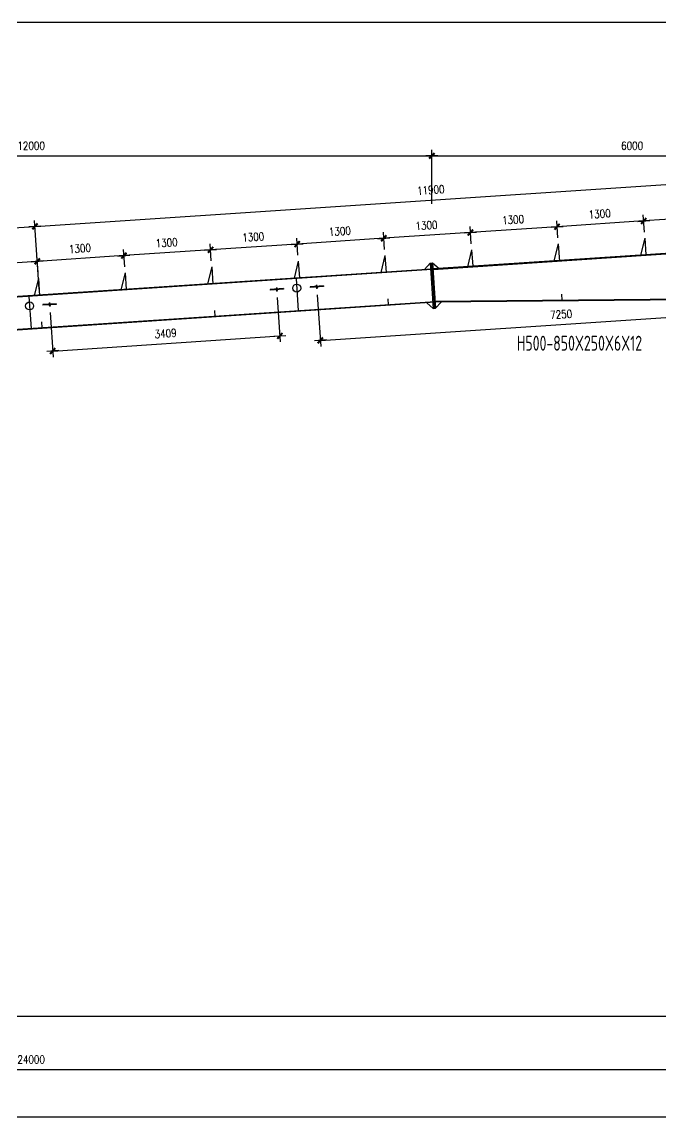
# Model space of a CAD drawing. Header units: millimetres. Extents: x 2451220 to 4527627, y -5186613 to -1639140.
# Drawn here: x 2497628 to 2507196, y -1674198 to -1657698 of the extents above; entities that cross this region are included whole.
import ezdxf

# ---------------------------------------------------------------- set-up
doc = ezdxf.new("R2010")
doc.units = ezdxf.units.MM
doc.header["$LTSCALE"] = 1000
doc.header["$PDMODE"] = 34
doc.styles.add('DIM_FONT', font='simplex.shx', dxfattribs={"width": 0.8, "bigfont": 'hztxt.shx'})
doc.styles.get("Standard").update_dxf_attribs({"font": 'txt', "bigfont": 'gbcbig.shx'})
doc.styles.add('TSSD_Label', font='Tssdeng.shx', dxfattribs={"width": 0.7, "bigfont": 'hztxt.shx'})
doc.dimstyles.get("Standard").update_dxf_attribs({"dimscale": 100, "dimtxt": 3.5, "dimasz": 1, "dimexe": 2.5, "dimexo": 3, "dimgap": 1.5, "dimtad": 1, "dimdec": 0, "dimzin": 0, "dimdsep": 46, "dimtxsty": 'Standard', "dimblk": 'ARCHTICK', "dimcen": 0.09, "dimadec": 0, "dimazin": 0, "dimtfac": 1, "dimtdec": 0, "dimtix": 1, "dimtmove": 2, "dimatfit": 3, "dimldrblk": 'ARCHTICK', "dimfxl": 1, "dimtolj": 1, "dimtzin": 0, "dimarcsym": 0})
doc.dimstyles.new('WGH(1)', dxfattribs={"dimscale": 1.2, "dimtxt": 100, "dimasz": 0.5, "dimexe": 75, "dimexo": 75, "dimgap": 75, "dimtad": 1, "dimdec": 0, "dimzin": 0, "dimdsep": 46, "dimtxsty": 'DIM_FONT', "dimblk1": '_DIMX', "dimblk2": '_DIMX', "dimsah": 1, "dimcen": 0.09, "dimclrd": 3, "dimclre": 3, "dimclrt": 7, "dimadec": 0, "dimazin": 0, "dimtfac": 1, "dimtdec": 0, "dimtix": 1, "dimtmove": 2, "dimatfit": 3, "dimldrblk": '_DIMX', "dimfxl": 1, "dimtolj": 1, "dimtzin": 0, "dimarcsym": 0})

# ---------------------------------------------------------------- blocks, each defined once
blk = doc.blocks.new('_DIMX')
blk.add_line((-150, 0), (150, 0))
at = {"const_width": 50}
blk.add_lwpolyline([(-70, -70), (70, 70)], dxfattribs=at)
blk = doc.blocks.new('*D274')
at = {"color": 3, "lineweight": -2}
for p, q in [((2491764, -1661410), (2491764, -1659613)), ((2503764, -1660422), (2503764, -1659613)), ((2491765, -1659703), (2503764, -1659703))]:
    blk.add_line(p, q, dxfattribs=at)
at = {"layer": 'Defpoints', "color": 0}
for p in [(2503764, -1659703), (2503764, -1660512), (2491764, -1661500)]:
    blk.add_point(p, dxfattribs=at)
at = {"color": 3, "lineweight": -2, "xscale": 0.6, "yscale": 0.6, "zscale": 0.6, "rotation": 180}
blk.add_blockref('_DIMX', (2491764, -1659703), dxfattribs=at)
at = {"color": 3, "lineweight": -2, "xscale": 0.6, "yscale": 0.6, "zscale": 0.6}
blk.add_blockref('_DIMX', (2503764, -1659703), dxfattribs=at)
at = {"color": 7, "insert": (2497764, -1659553), "char_height": 120, "attachment_point": 5, "style": 'DIM_FONT'}
blk.add_mtext('\\A1;12000', dxfattribs=at)
blk = doc.blocks.new('*D1507')
at = {"color": 3, "lineweight": -2}
for p, q in [((2503764, -1660332), (2503764, -1659613)), ((2509764, -1660910), (2509764, -1659613)), ((2503765, -1659703), (2509764, -1659703))]:
    blk.add_line(p, q, dxfattribs=at)
at = {"layer": 'Defpoints', "color": 0}
for p in [(2509764, -1659703), (2503764, -1660422), (2509764, -1661000)]:
    blk.add_point(p, dxfattribs=at)
at = {"color": 3, "lineweight": -2, "xscale": 0.6, "yscale": 0.6, "zscale": 0.6, "rotation": 180}
blk.add_blockref('_DIMX', (2503764, -1659703), dxfattribs=at)
at = {"color": 3, "lineweight": -2, "xscale": 0.6, "yscale": 0.6, "zscale": 0.6}
blk.add_blockref('_DIMX', (2509764, -1659703), dxfattribs=at)
at = {"color": 7, "insert": (2506764, -1659553), "char_height": 120, "attachment_point": 5, "style": 'DIM_FONT'}
blk.add_mtext('\\A1;6000', dxfattribs=at)
blk = doc.blocks.new('*D278')
at = {"color": 3, "lineweight": -2}
for p, q in [((2485764, -1672690), (2485764, -1673487)), ((2509764, -1672690), (2509764, -1673487)), ((2485765, -1673397), (2509764, -1673397))]:
    blk.add_line(p, q, dxfattribs=at)
at = {"layer": 'Defpoints', "color": 0}
for p in [(2485764, -1672600), (2509764, -1672600), (2509764, -1673397)]:
    blk.add_point(p, dxfattribs=at)
at = {"color": 3, "lineweight": -2, "xscale": 0.6, "yscale": 0.6, "zscale": 0.6, "rotation": 180}
blk.add_blockref('_DIMX', (2485764, -1673397), dxfattribs=at)
at = {"color": 3, "lineweight": -2, "xscale": 0.6, "yscale": 0.6, "zscale": 0.6}
blk.add_blockref('_DIMX', (2509764, -1673397), dxfattribs=at)
at = {"color": 7, "insert": (2497764, -1673247), "char_height": 120, "attachment_point": 5, "style": 'DIM_FONT'}
blk.add_mtext('\\A1;24000', dxfattribs=at)
blk = doc.blocks.new('*D1555')
at = {"color": 3, "lineweight": -2}
for p, q in [((2506948, -1660847), (2506931, -1660590)), ((2508233, -1660593), (2506937, -1660680)), ((2508245, -1660760), (2508228, -1660504))]:
    blk.add_line(p, q, dxfattribs=at)
at = {"layer": 'Defpoints', "color": 0}
for p in [(2506937, -1660680), (2506954, -1660937), (2508251, -1660850)]:
    blk.add_point(p, dxfattribs=at)
at = {"color": 3, "lineweight": -2, "xscale": 0.6, "yscale": 0.6, "zscale": 0.6}
for p, rotation in [((2508234, -1660593), 3.814074823641809), ((2506937, -1660680), 183.8140748236418)]:
    blk.add_blockref('_DIMX', p, dxfattribs=dict(at, rotation=rotation))
at = {"color": 7, "insert": (2507575, -1660487), "char_height": 120, "attachment_point": 5, "rotation": 3.8141, "style": 'DIM_FONT'}
blk.add_mtext('\\A1;1300', dxfattribs=at)
blk = doc.blocks.new('*D1556')
at = {"color": 3, "lineweight": -2}
for p, q in [((2506948, -1660847), (2506931, -1660590)), ((2505651, -1660933), (2505634, -1660676)), ((2506936, -1660680), (2505640, -1660766))]:
    blk.add_line(p, q, dxfattribs=at)
at = {"layer": 'Defpoints', "color": 0}
for p in [(2505640, -1660766), (2506954, -1660937), (2505657, -1661023)]:
    blk.add_point(p, dxfattribs=at)
at = {"color": 3, "lineweight": -2, "xscale": 0.6, "yscale": 0.6, "zscale": 0.6}
for p, rotation in [((2505640, -1660766), 183.8140748236418), ((2506937, -1660680), 3.814074823641809)]:
    blk.add_blockref('_DIMX', p, dxfattribs=dict(at, rotation=rotation))
at = {"color": 7, "insert": (2506278, -1660573), "char_height": 120, "attachment_point": 5, "rotation": 3.8141, "style": 'DIM_FONT'}
blk.add_mtext('\\A1;1300', dxfattribs=at)
blk = doc.blocks.new('*D1557')
at = {"color": 3, "lineweight": -2}
for p, q in [((2504354, -1661020), (2504337, -1660763)), ((2505639, -1660766), (2504343, -1660853)), ((2505651, -1660933), (2505634, -1660676))]:
    blk.add_line(p, q, dxfattribs=at)
at = {"layer": 'Defpoints', "color": 0}
for p in [(2504343, -1660853), (2505657, -1661023), (2504360, -1661110)]:
    blk.add_point(p, dxfattribs=at)
at = {"color": 3, "lineweight": -2, "xscale": 0.6, "yscale": 0.6, "zscale": 0.6}
for p, rotation in [((2505640, -1660766), 3.814074823641809), ((2504343, -1660853), 183.8140748236418)]:
    blk.add_blockref('_DIMX', p, dxfattribs=dict(at, rotation=rotation))
at = {"color": 7, "insert": (2504981, -1660660), "char_height": 120, "attachment_point": 5, "rotation": 3.8141, "style": 'DIM_FONT'}
blk.add_mtext('\\A1;1300', dxfattribs=at)
blk = doc.blocks.new('*D1558')
at = {"color": 3, "lineweight": -2}
for p, q in [((2504354, -1661020), (2504337, -1660763)), ((2503057, -1661106), (2503039, -1660849)), ((2504342, -1660853), (2503046, -1660939))]:
    blk.add_line(p, q, dxfattribs=at)
at = {"layer": 'Defpoints', "color": 0}
for p in [(2503045, -1660939), (2503063, -1661196), (2504360, -1661110)]:
    blk.add_point(p, dxfattribs=at)
at = {"color": 3, "lineweight": -2, "xscale": 0.6, "yscale": 0.6, "zscale": 0.6}
for p, rotation in [((2503045, -1660939), 183.8140748236418), ((2504343, -1660853), 3.814074823641809)]:
    blk.add_blockref('_DIMX', p, dxfattribs=dict(at, rotation=rotation))
at = {"color": 7, "insert": (2503684, -1660746), "char_height": 120, "attachment_point": 5, "rotation": 3.8141, "style": 'DIM_FONT'}
blk.add_mtext('\\A1;1300', dxfattribs=at)
blk = doc.blocks.new('*D1559')
at = {"color": 3, "lineweight": -2}
for p, q in [((2501759, -1661193), (2501742, -1660936)), ((2503045, -1660939), (2501749, -1661026)), ((2503057, -1661106), (2503039, -1660849))]:
    blk.add_line(p, q, dxfattribs=at)
at = {"layer": 'Defpoints', "color": 0}
for p in [(2501748, -1661026), (2503063, -1661196), (2501765, -1661283)]:
    blk.add_point(p, dxfattribs=at)
at = {"color": 3, "lineweight": -2, "xscale": 0.6, "yscale": 0.6, "zscale": 0.6}
for p, rotation in [((2503045, -1660939), 3.814074823641809), ((2501748, -1661026), 183.8140748236418)]:
    blk.add_blockref('_DIMX', p, dxfattribs=dict(at, rotation=rotation))
at = {"color": 7, "insert": (2502387, -1660833), "char_height": 120, "attachment_point": 5, "rotation": 3.8141, "style": 'DIM_FONT'}
blk.add_mtext('\\A1;1300', dxfattribs=at)
blk = doc.blocks.new('*D1560')
at = {"color": 3, "lineweight": -2}
for p, q in [((2501759, -1661193), (2501742, -1660936)), ((2500462, -1661279), (2500445, -1661022)), ((2501748, -1661026), (2500452, -1661112))]:
    blk.add_line(p, q, dxfattribs=at)
at = {"layer": 'Defpoints', "color": 0}
for p in [(2500451, -1661112), (2500468, -1661369), (2501765, -1661283)]:
    blk.add_point(p, dxfattribs=at)
at = {"color": 3, "lineweight": -2, "xscale": 0.6, "yscale": 0.6, "zscale": 0.6}
for p, rotation in [((2500451, -1661112), 183.8140748236418), ((2501748, -1661026), 3.814074823641809)]:
    blk.add_blockref('_DIMX', p, dxfattribs=dict(at, rotation=rotation))
at = {"color": 7, "insert": (2501090, -1660919), "char_height": 120, "attachment_point": 5, "rotation": 3.8141, "style": 'DIM_FONT'}
blk.add_mtext('\\A1;1300', dxfattribs=at)
blk = doc.blocks.new('*D1561')
at = {"color": 3, "lineweight": -2}
for p, q in [((2500462, -1661279), (2500445, -1661022)), ((2499165, -1661366), (2499148, -1661109)), ((2500451, -1661112), (2499155, -1661199))]:
    blk.add_line(p, q, dxfattribs=at)
at = {"layer": 'Defpoints', "color": 0}
for p in [(2499154, -1661199), (2500468, -1661369), (2499171, -1661456)]:
    blk.add_point(p, dxfattribs=at)
at = {"color": 3, "lineweight": -2, "xscale": 0.6, "yscale": 0.6, "zscale": 0.6}
for p, rotation in [((2500451, -1661112), 3.814074823641809), ((2499154, -1661199), 183.8140748236418)]:
    blk.add_blockref('_DIMX', p, dxfattribs=dict(at, rotation=rotation))
at = {"color": 7, "insert": (2499793, -1661006), "char_height": 120, "attachment_point": 5, "rotation": 3.8141, "style": 'DIM_FONT'}
blk.add_mtext('\\A1;1300', dxfattribs=at)
blk = doc.blocks.new('*D1562')
at = {"color": 3, "lineweight": -2}
for p, q in [((2497868, -1661452), (2497851, -1661195)), ((2499153, -1661199), (2497858, -1661285)), ((2499165, -1661366), (2499148, -1661109))]:
    blk.add_line(p, q, dxfattribs=at)
at = {"layer": 'Defpoints', "color": 0}
for p in [(2497857, -1661285), (2497874, -1661542), (2499171, -1661456)]:
    blk.add_point(p, dxfattribs=at)
at = {"color": 3, "lineweight": -2, "xscale": 0.6, "yscale": 0.6, "zscale": 0.6}
for p, rotation in [((2497857, -1661285), 183.8140748236418), ((2499154, -1661199), 3.814074823641809)]:
    blk.add_blockref('_DIMX', p, dxfattribs=dict(at, rotation=rotation))
at = {"color": 7, "insert": (2498495, -1661092), "char_height": 120, "attachment_point": 5, "rotation": 3.8141, "style": 'DIM_FONT'}
blk.add_mtext('\\A1;1300', dxfattribs=at)
blk = doc.blocks.new('*D1563')
at = {"color": 3, "lineweight": -2}
for p, q in [((2497868, -1661452), (2497851, -1661195)), ((2496571, -1661539), (2496554, -1661282)), ((2497856, -1661285), (2496560, -1661372))]:
    blk.add_line(p, q, dxfattribs=at)
at = {"layer": 'Defpoints', "color": 0}
for p in [(2496560, -1661372), (2497874, -1661542), (2496577, -1661629)]:
    blk.add_point(p, dxfattribs=at)
at = {"color": 3, "lineweight": -2, "xscale": 0.6, "yscale": 0.6, "zscale": 0.6}
for p, rotation in [((2497857, -1661285), 3.814074823641809), ((2496560, -1661372), 183.8140748236418)]:
    blk.add_blockref('_DIMX', p, dxfattribs=dict(at, rotation=rotation))
at = {"color": 7, "insert": (2497198, -1661179), "char_height": 120, "attachment_point": 5, "rotation": 3.8141, "style": 'DIM_FONT'}
blk.add_mtext('\\A1;1300', dxfattribs=at)
blk = doc.blocks.new('*D1619')
at = {"color": 3, "lineweight": -2}
for p, q in [((2501450, -1661825), (2501495, -1662492)), ((2498049, -1662052), (2498093, -1662719)), ((2498088, -1662629), (2501488, -1662402))]:
    blk.add_line(p, q, dxfattribs=at)
at = {"layer": 'Defpoints', "color": 0}
for p in [(2501444, -1661735), (2498043, -1661962), (2501489, -1662402)]:
    blk.add_point(p, dxfattribs=at)
at = {"color": 3, "lineweight": -2, "xscale": 0.6, "yscale": 0.6, "zscale": 0.6}
for p, rotation in [((2501489, -1662402), 3.814074834283061), ((2498087, -1662629), 183.814074834283)]:
    blk.add_blockref('_DIMX', p, dxfattribs=dict(at, rotation=rotation))
at = {"color": 7, "insert": (2499778, -1662366), "char_height": 120, "attachment_point": 5, "rotation": 3.8141, "style": 'DIM_FONT'}
blk.add_mtext('\\A1;3409', dxfattribs=at)
blk = doc.blocks.new('*D1620')
at = {"color": 3, "lineweight": -2}
for p, q in [((2509283, -1661303), (2509334, -1662077)), ((2502049, -1661785), (2502100, -1662559)), ((2502095, -1662469), (2509328, -1661987))]:
    blk.add_line(p, q, dxfattribs=at)
at = {"layer": 'Defpoints', "color": 0}
for p in [(2509277, -1661213), (2502043, -1661695), (2509328, -1661987)]:
    blk.add_point(p, dxfattribs=at)
at = {"color": 3, "lineweight": -2, "xscale": 0.6, "yscale": 0.6, "zscale": 0.6}
for p, rotation in [((2509328, -1661987), 3.814074834316788), ((2502095, -1662469), 183.8140748343168)]:
    blk.add_blockref('_DIMX', p, dxfattribs=dict(at, rotation=rotation))
at = {"color": 7, "insert": (2505702, -1662079), "char_height": 120, "attachment_point": 5, "rotation": 3.8141, "style": 'DIM_FONT'}
blk.add_mtext('\\A1;7250', dxfattribs=at)
blk = doc.blocks.new('*D86')
at = {"color": 3, "lineweight": -2}
for p, q in [((2485764, -1673179), (2485764, -1674197)), ((2533764, -1673179), (2533764, -1674197)), ((2485765, -1674107), (2533764, -1674107))]:
    blk.add_line(p, q, dxfattribs=at)
at = {"layer": 'Defpoints', "color": 0}
for p in [(2485764, -1673089), (2533764, -1673089), (2533764, -1674107)]:
    blk.add_point(p, dxfattribs=at)
at = {"color": 3, "lineweight": -2, "xscale": 0.6, "yscale": 0.6, "zscale": 0.6, "rotation": 180}
blk.add_blockref('_DIMX', (2485764, -1674107), dxfattribs=at)
at = {"color": 3, "lineweight": -2, "xscale": 0.6, "yscale": 0.6, "zscale": 0.6}
blk.add_blockref('_DIMX', (2533764, -1674107), dxfattribs=at)
at = {"color": 7, "insert": (2509764, -1673957), "char_height": 120, "attachment_point": 5, "style": 'DIM_FONT'}
blk.add_mtext('\\A1;48000', dxfattribs=at)
blk = doc.blocks.new('*D1503')
at = {"color": 3, "lineweight": -2}
for p, q in [((2486248, -1661532), (2497821, -1660761)), ((2497885, -1661702), (2497816, -1660671)), ((2486310, -1662473), (2486242, -1661443))]:
    blk.add_line(p, q, dxfattribs=at)
at = {"layer": 'Defpoints', "color": 0}
for p in [(2497822, -1660761), (2497891, -1661792), (2486316, -1662563)]:
    blk.add_point(p, dxfattribs=at)
at = {"color": 3, "lineweight": -2, "xscale": 0.6, "yscale": 0.6, "zscale": 0.6}
for p, rotation in [((2497822, -1660761), 3.814074834290657), ((2486248, -1661532), 183.8140748342906)]:
    blk.add_blockref('_DIMX', p, dxfattribs=dict(at, rotation=rotation))
at = {"color": 7, "insert": (2492025, -1660997), "char_height": 120, "attachment_point": 5, "rotation": 3.8141, "style": 'DIM_FONT'}
blk.add_mtext('\\A1;11600', dxfattribs=at)
blk = doc.blocks.new('*D1504')
at = {"color": 3, "lineweight": -2}
for p, q in [((2509758, -1660910), (2509690, -1659879)), ((2497823, -1660761), (2509695, -1659969)), ((2497885, -1661702), (2497816, -1660671))]:
    blk.add_line(p, q, dxfattribs=at)
at = {"layer": 'Defpoints', "color": 0}
for p in [(2509696, -1659969), (2509764, -1661000), (2497891, -1661792)]:
    blk.add_point(p, dxfattribs=at)
at = {"color": 3, "lineweight": -2, "xscale": 0.6, "yscale": 0.6, "zscale": 0.6}
for p, rotation in [((2509696, -1659969), 3.814074823641829), ((2497822, -1660761), 183.8140748236418)]:
    blk.add_blockref('_DIMX', p, dxfattribs=dict(at, rotation=rotation))
at = {"color": 7, "insert": (2503749, -1660215), "char_height": 120, "attachment_point": 5, "rotation": 3.8141, "style": 'DIM_FONT'}
blk.add_mtext('\\A1;11900', dxfattribs=at)

msp = doc.modelspace()

# ---------------------------------------------------------------- linework, layer by layer
for p, q in [((2506953.9, -1660936.8), (2506890.7, -1661191.5)), ((2506953.9, -1660936.8), (2506970.5, -1661186.2)), ((2509764.3, -1660999.9), (2503782.3, -1661398.7)), ((2509765.1, -1661011.9), (2503783.1, -1661410.7)), ((2505656.8, -1661023.2), (2505593.6, -1661278)), ((2505656.8, -1661023.2), (2505674.2, -1661284.6)), ((2503062.5, -1661196.2), (2502999.3, -1661450.9)), ((2503062.5, -1661196.2), (2503079.7, -1661453.6)), ((2504359.6, -1661109.7), (2504296.4, -1661364.5)), ((2504359.6, -1661109.7), (2504376.3, -1661359.1)), ((2503764.3, -1661399.9), (2491764.3, -1662199.9)), ((2503764.8, -1661407.9), (2491764.8, -1662207.9)), ((2500468.3, -1661369.1), (2500405.1, -1661623.9)), ((2500468.3, -1661369.1), (2500485.4, -1661626.6)), ((2501765.4, -1661282.6), (2501702.2, -1661537.4)), ((2501765.4, -1661282.6), (2501782, -1661532.1)), ((2503740.4, -1661311.3), (2503656.6, -1661407.1)), ((2503740.4, -1661311.3), (2503776.3, -1661308.9)), ((2503740.4, -1661311.3), (2503785.6, -1661989.8)), ((2503746.4, -1661401.1), (2503764.3, -1661399.9)), ((2503758.3, -1661310.1), (2503803.6, -1661988.6)), ((2503776.3, -1661308.9), (2503821.5, -1661987.4)), ((2503776.3, -1661308.9), (2503872.1, -1661392.8)), ((2497874, -1661542.1), (2497810.8, -1661796.8)), ((2497874, -1661542.1), (2497891.2, -1661799.5)), ((2499171.2, -1661455.6), (2499108, -1661710.4)), ((2499171.2, -1661455.6), (2499187.8, -1661705)), ((2501732.1, -1661543.4), (2501764.3, -1662026.4)), ((2501342.1, -1661706.7), (2501342.8, -1661716.7)), ((2501440.2, -1661675.1), (2501444.2, -1661735)), ((2501940.8, -1661666.8), (2501941.5, -1661676.8)), ((2502038.9, -1661635.2), (2502042.9, -1661695.1)), ((2503815, -1661889.7), (2491779.1, -1662692.1)), ((2503815.5, -1661897.6), (2491779.6, -1662700)), ((2497732.1, -1661810.1), (2497764.3, -1662293)), ((2498038.9, -1661901.9), (2498042.9, -1661961.8)), ((2503105.9, -1661846.7), (2503111.9, -1661936.5)), ((2503785.6, -1661989.8), (2503689.8, -1661906)), ((2509424.2, -1661831.9), (2503814.7, -1661885.6)), ((2509424.3, -1661843.9), (2503815.5, -1661897.6)), ((2503821.5, -1661987.4), (2503905.7, -1661896.8)), ((2505707, -1661777.5), (2505713, -1661867.5)), ((2497940.8, -1661933.5), (2497941.5, -1661943.5)), ((2497950.2, -1661932.9), (2497950.9, -1661942.9)), ((2500511.6, -1662019.7), (2500517.6, -1662109.5)), ((2503785.6, -1661989.8), (2503821.5, -1661987.4)), ((2497917.4, -1662192.6), (2497923.4, -1662282.4)), ((2485764.3, -1672599.9), (2509764.3, -1672599.9))]:
    msp.add_line(p, q)
at = {"color": 2}
for p, q in [((2501541.7, -1661693.4), (2501342.1, -1661706.7)), ((2501542, -1661698.4), (2501342.4, -1661711.7)), ((2501542.3, -1661703.4), (2501342.8, -1661716.7)), ((2501541.7, -1661693.4), (2501542.3, -1661703.4)), ((2502140.3, -1661653.5), (2501940.8, -1661666.8)), ((2502140.7, -1661658.5), (2501941.1, -1661671.8)), ((2502141, -1661663.5), (2501941.5, -1661676.8)), ((2502140.3, -1661653.5), (2502141, -1661663.5)), ((2498140.3, -1661920.2), (2497940.8, -1661933.5)), ((2498140.7, -1661925.2), (2497941.1, -1661938.5)), ((2498140.3, -1661920.2), (2498141, -1661930.2)), ((2498141, -1661930.2), (2497941.5, -1661943.5))]:
    msp.add_line(p, q, dxfattribs=at)
msp.add_lwpolyline([(2482202.1, -1657697.8), (2537948.3, -1657697.8), (2537948.3, -1675441.9), (2482202.1, -1675441.9)], close=True)
for points in [[(2501431.3, -1661690.8), (2501433.2, -1661720.7), (2501453.2, -1661719.4), (2501451.2, -1661689.5), (2501431.3, -1661690.8)], [(2502029.9, -1661650.9), (2502031.9, -1661680.8), (2502051.9, -1661679.5), (2502049.9, -1661649.5), (2502029.9, -1661650.9)], [(2498029.9, -1661917.5), (2498031.9, -1661947.5), (2498051.9, -1661946.1), (2498049.9, -1661916.2), (2498029.9, -1661917.5)]]:
    msp.add_lwpolyline(points, dxfattribs=at)
for centre in [(2501741.4, -1661686.1), (2497741.4, -1661952.8)]:
    msp.add_circle(centre, 60)

# ---------------------------------------------------------------- texts
at = {"color": 0, "style": 'TSSD_Label', "width": 0.7}
msp.add_text('H500-850X250X6X12', height=224.347, dxfattribs=at).set_placement((2505036.5, -1662623.7))

# ---------------------------------------------------------------- dimensions: what is measured, and where the dimension line sits
for base, p1, p2, picture, middle in [((2503764.3, -1659703.3), (2491764.3, -1661500), (2503764.3, -1660512), '*D274', (2497764.3, -1659553.3)), ((2509764.3, -1659703.3), (2503764.3, -1660422), (2509764.3, -1660999.9), '*D1507', (2506764.3, -1659553.3)), ((2533764.3, -1674106.6), (2485764.3, -1673088.7), (2533764.3, -1673088.7), '*D86', (2509764.3, -1673956.6))]:
    dim = msp.add_linear_dim(base=base, p1=p1, p2=p2, dimstyle='WGH(1)')
    dim.commit()
    dim.dimension.update_dxf_attribs({"geometry": picture, "text_midpoint": middle})
dim = msp.add_linear_dim(base=(2509695.6, -1659969.3), p1=(2497890.7, -1661791.5), p2=(2509764.3, -1660999.9), angle=183.81407, dimstyle='WGH(1)')
dim.commit()
dim.dimension.update_dxf_attribs({"geometry": '*D1504', "text_midpoint": (2503748.8, -1660215.4)})
for base, p1, p2, picture, middle in [((2506936.8, -1660679.8), (2508251, -1660850.3), (2506953.9, -1660936.8), '*D1555', (2507575.3, -1660486.9)), ((2504342.5, -1660852.7), (2505656.8, -1661023.2), (2504359.6, -1661109.7), '*D1557', (2504981.1, -1660659.8)), ((2505639.6, -1660766.3), (2506953.9, -1660936.8), (2505656.8, -1661023.2), '*D1556', (2506278.2, -1660573.4)), ((2501748.3, -1661025.7), (2503062.5, -1661196.2), (2501765.4, -1661282.6), '*D1559', (2502386.9, -1660832.8)), ((2503045.4, -1660939.2), (2504359.6, -1661109.7), (2503062.5, -1661196.2), '*D1558', (2503684, -1660746.3)), ((2499154, -1661198.6), (2500468.3, -1661369.1), (2499171.2, -1661455.6), '*D1561', (2499792.6, -1661005.7)), ((2500451.1, -1661112.2), (2501765.4, -1661282.6), (2500468.3, -1661369.1), '*D1560', (2501089.7, -1660919.3)), ((2496559.8, -1661371.6), (2497874, -1661542.1), (2496576.9, -1661628.5), '*D1563', (2497198.4, -1661178.7)), ((2497856.9, -1661285.1), (2499171.2, -1661455.6), (2497874, -1661542.1), '*D1562', (2498495.5, -1661092.2))]:
    dim = msp.add_linear_dim(base=base, p1=p1, p2=p2, angle=3.81407, dimstyle='Standard', override={"dimscale": 1.2, "dimtxt": 100, "dimasz": 0.5, "dimexe": 75, "dimexo": 75, "dimgap": 75, "dimtxsty": 'DIM_FONT', "dimblk1": '_DIMX', "dimblk2": '_DIMX', "dimsah": 1, "dimclrd": 3, "dimclre": 3, "dimclrt": 7, "dimldrblk": '_DIMX'})
    dim.commit()
    dim.dimension.update_dxf_attribs({"geometry": picture, "text_midpoint": middle})
dim = msp.add_aligned_dim(p1=(2486316.4, -1662563.1), p2=(2497890.7, -1661791.5), distance=1032.9, dimstyle='WGH(1)')
dim.commit()
dim.dimension.update_dxf_attribs({"geometry": '*D1503', "text_midpoint": (2492024.8, -1660997)})
for p1, p2, distance, picture, middle in [((2502042.9, -1661695.1), (2509276.8, -1661212.8), -776, '*D1620', (2505701.5, -1662078.6)), ((2498042.9, -1661961.8), (2501444.2, -1661735), -668.7, '*D1619', (2499778.1, -1662366))]:
    dim = msp.add_aligned_dim(p1=p1, p2=p2, distance=distance, dimstyle='Standard', override={"dimscale": 1.2, "dimtxt": 100, "dimasz": 0.5, "dimexe": 75, "dimexo": 75, "dimgap": 75, "dimtxsty": 'DIM_FONT', "dimblk1": '_DIMX', "dimblk2": '_DIMX', "dimsah": 1, "dimclrd": 3, "dimclre": 3, "dimclrt": 7, "dimldrblk": '_DIMX'})
    dim.commit()
    dim.dimension.update_dxf_attribs({"geometry": picture, "text_midpoint": middle})
dim = msp.add_linear_dim(base=(2509764.3, -1673397.4), p1=(2485764.3, -1672599.9), p2=(2509764.3, -1672599.9), dimstyle='Standard', override={"dimscale": 1.2, "dimtxt": 100, "dimasz": 0.5, "dimexe": 75, "dimexo": 75, "dimgap": 75, "dimtxsty": 'DIM_FONT', "dimblk1": '_DIMX', "dimblk2": '_DIMX', "dimsah": 1, "dimclrd": 3, "dimclre": 3, "dimclrt": 7, "dimldrblk": '_DIMX'})
dim.commit()
dim.dimension.update_dxf_attribs({"geometry": '*D278', "text_midpoint": (2497764.3, -1673247.4)})

doc.saveas('drawing.dxf')
